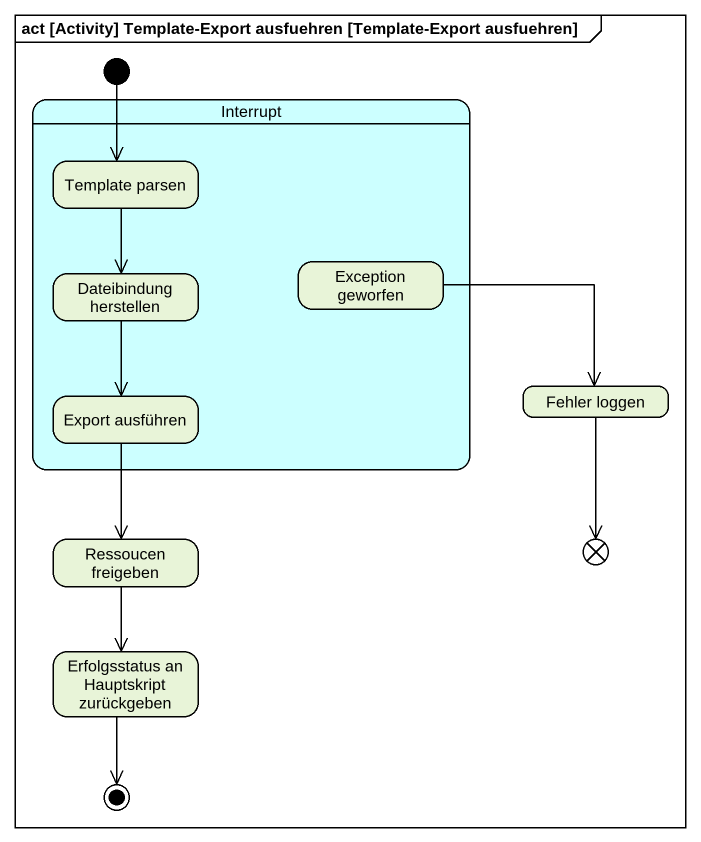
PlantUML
@startuml
mainframe act [Activity] Template-Export ausfuehren [Template-Export ausfuehren]
hide empty description
state initial1 <<start>>
state Interrupt #CCFFFF {
  state "Template parsen" as Template_parsen
  state "Dateibindung herstellen" as Dateibindung_herstellen
  state "Exception geworfen" as Exception_geworfen
  state "Export ausführen" as Export_ausführen
}
state "Fehler loggen" as Fehler_loggen
state "Ressoucen freigeben" as Ressoucen_freigeben
state flowfinal1 <<end>>
state "Erfolgsstatus an Hauptskript zurückgeben" as Erfolgsstatus_an
initial1 --> Template_parsen
Template_parsen --> Dateibindung_herstellen
Dateibindung_herstellen --> Export_ausführen
Exception_geworfen -right-> Fehler_loggen
Export_ausführen --> Ressoucen_freigeben
Fehler_loggen --> flowfinal1
Ressoucen_freigeben --> Erfolgsstatus_an
Erfolgsstatus_an --> [*]
@enduml
